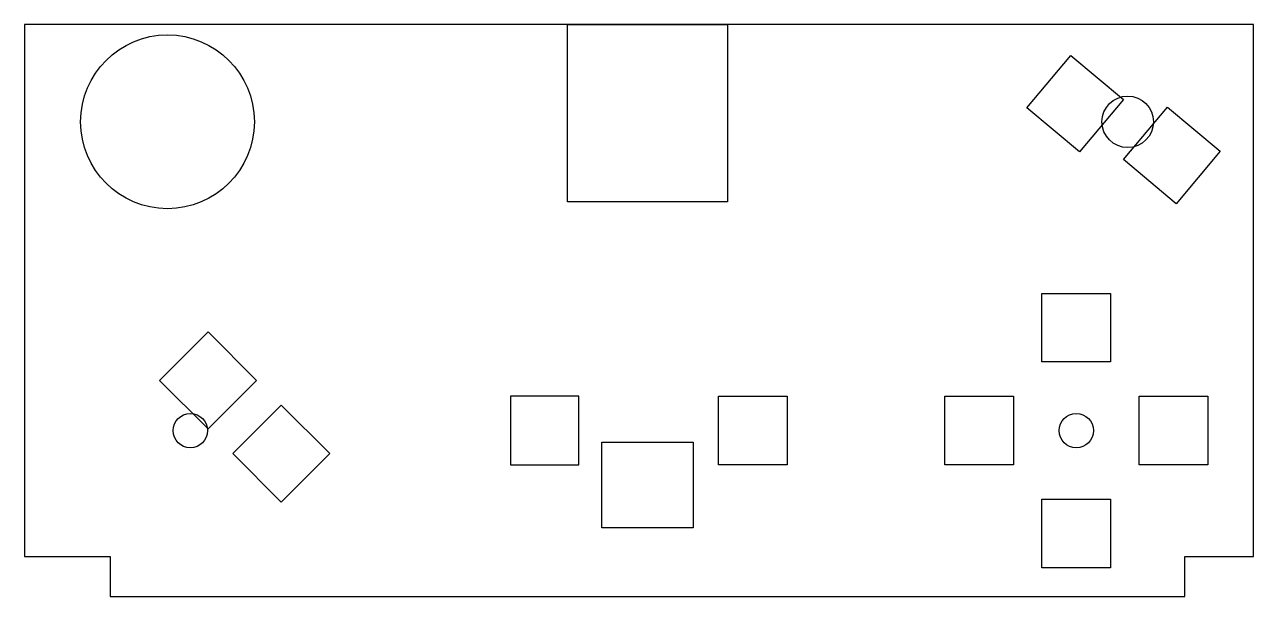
# Model space of a CAD drawing. Header units: millimetres. Extents: x -54 to 53, y -55 to -5.
import ezdxf

# ---------------------------------------------------------------- set-up
doc = ezdxf.new("R2010")
doc.units = ezdxf.units.MM
doc.layers.get('0').update_dxf_attribs({"linetype": 'CONTINUOUS'})

msp = doc.modelspace()

# ---------------------------------------------------------------- linework, layer by layer
for points in [[(-54.5, -4.5), (-54.5, -51), (-47, -51), (-47, -54.5), (47, -54.5), (47, -51), (53, -51), (53, -4.5)], [(7, -20), (-7, -20), (-7, -4.5), (7, -4.5)], [(41.64, -11.04), (37.78, -15.64), (33.19, -11.78), (37.04, -7.19)], [(50.09, -15.58), (46.23, -20.17), (41.64, -16.31), (45.49, -11.72)], [(40.5, -34), (34.5, -34), (34.5, -28), (40.5, -28)], [(-42.69, -35.61), (-38.45, -39.85), (-34.21, -35.61), (-38.45, -31.37)], [(-6, -37), (-12, -37), (-12, -43), (-6, -43)], [(12.2, -43), (6.2, -43), (6.2, -37), (12.2, -37)], [(32, -43), (26, -43), (26, -37), (32, -37)], [(49, -43), (43, -43), (43, -37), (49, -37)], [(-36.29, -42.01), (-32.05, -46.25), (-27.81, -42.01), (-32.05, -37.77)], [(4, -48.5), (-4, -48.5), (-4, -41), (4, -41)], [(40.5, -52), (34.5, -52), (34.5, -46), (40.5, -46)]]:
    msp.add_lwpolyline(points, close=True)
for centre, radius in [((-42, -13), 7.6), ((42, -13), 2.25), ((-40, -40), 1.5), ((37.5, -40), 1.5)]:
    msp.add_circle(centre, radius)

doc.saveas('drawing.dxf')
